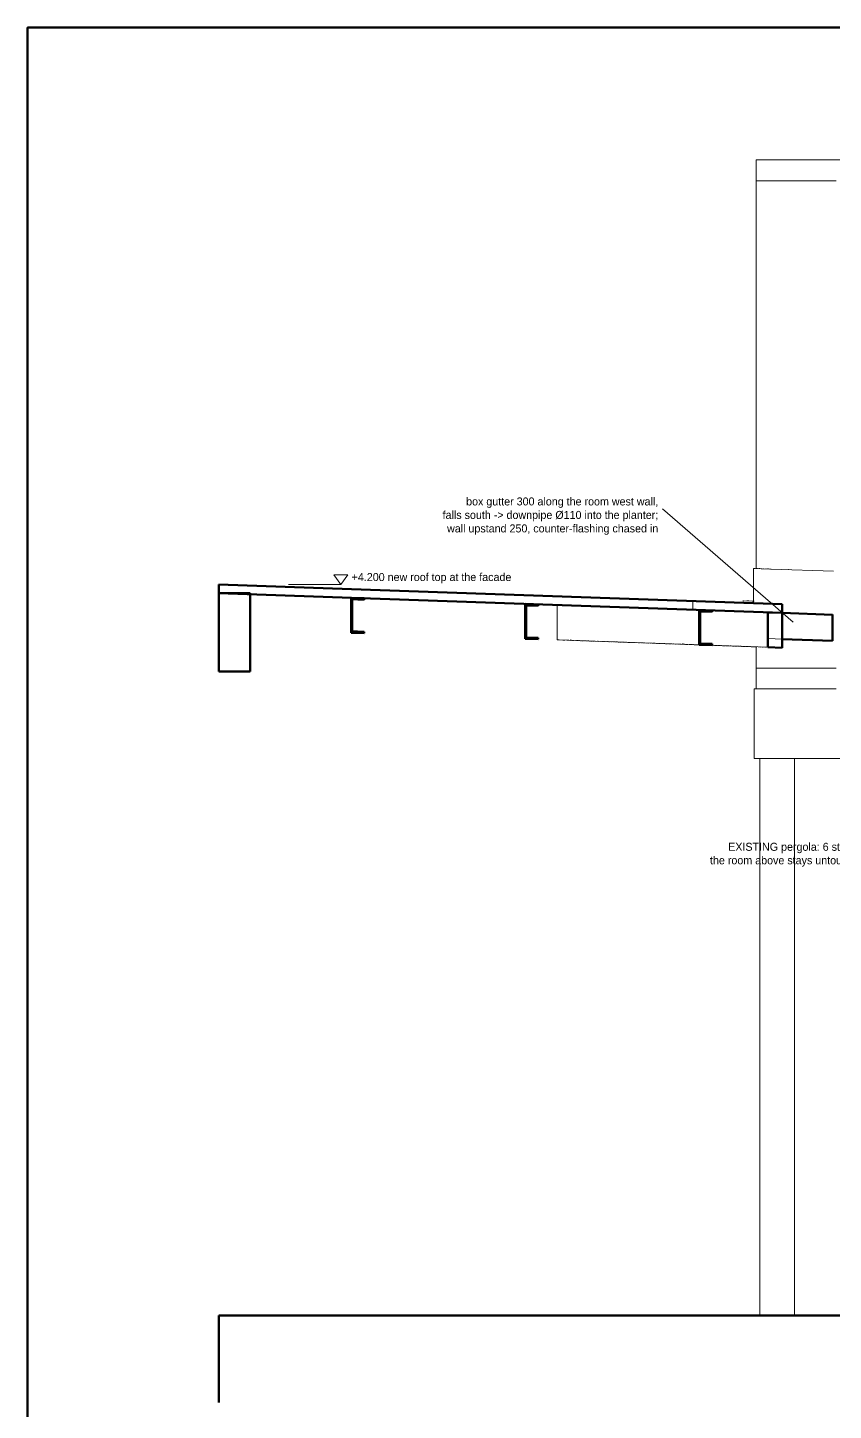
# Model space of a CAD drawing. Header units: metres. Extents: x 10 to 831, y 10 to 584.
# Drawn here: x 10 to 195.3, y 266.2 to 584 of the extents above; entities that cross this region are included whole.
import ezdxf
from ezdxf.enums import TextEntityAlignment as Align

# ---------------------------------------------------------------- set-up
doc = ezdxf.new("R2010")
doc.units = ezdxf.units.M
for name, color, linetype, lineweight in [('CUT', 7, 'Continuous', 50), ('DIM', 1, 'Continuous', 13), ('FRAME', 7, 'Continuous', 50), ('TXT', 7, 'Continuous', 18), ('VIS', 8, 'Continuous', 13)]:
    doc.layers.add(name, color=color, linetype=linetype, lineweight=lineweight)

msp = doc.modelspace()

# ---------------------------------------------------------------- linework, layer by layer
at = {"layer": 'CUT'}
for p, q in [((54, 456), (84.4436, 454.9344)), ((54, 454), (54, 456)), ((84.4436, 454.9344), (183.5204, 451.4668)), ((61.2, 454), (54, 454)), ((54, 454), (54, 436)), ((84.4436, 452.9344), (54, 454)), ((61.2, 436), (61.2, 454)), ((87.4, 452.8308), (84.4, 452.936)), ((84.4, 452.936), (84.4, 452.616)), ((84.64, 452.6076), (84.4, 452.616)), ((84.4, 452.616), (84.4, 445.256)), ((84.4, 452.616), (87.4, 452.5112)), ((183.5204, 449.4668), (84.4436, 452.9344)), ((84.64, 445.2476), (84.64, 452.6076)), ((87.4, 452.5112), (87.4, 452.8308)), ((127.4, 451.4312), (124.4, 451.536)), ((124.4, 451.536), (124.4, 451.216)), ((127.4, 451.1108), (127.4, 451.4312)), ((183.5204, 451.4668), (183.5204, 449.4668)), ((124.64, 451.2076), (124.4, 451.216)), ((124.4, 451.216), (124.4, 443.856)), ((124.4, 451.216), (127.4, 451.1108)), ((124.64, 443.8476), (124.64, 451.2076)), ((167.4, 450.0312), (164.4, 450.136)), ((164.4, 450.136), (164.4, 449.816)), ((164.64, 449.8076), (164.4, 449.816)), ((164.4, 449.816), (164.4, 442.456)), ((164.4, 449.816), (167.4, 449.7112)), ((164.64, 442.4476), (164.64, 449.8076)), ((167.4, 449.7112), (167.4, 450.0312)), ((183.5212, 449.4668), (180.2236, 449.582)), ((180.2236, 449.582), (180.2236, 441.582)), ((183.5212, 449.4668), (195.0632, 449.0628)), ((183.5212, 443.4668), (183.5212, 449.4668)), ((183.5212, 441.4668), (183.5212, 449.4668)), ((195.0632, 449.0628), (195.0632, 443.0628)), ((87.4, 445.1512), (84.4, 445.256)), ((84.4, 445.256), (84.4, 444.936)), ((84.4, 445.256), (84.64, 445.2476)), ((87.4, 444.8308), (87.4, 445.1512)), ((84.4, 444.936), (87.4, 444.8308)), ((127.4, 443.7508), (124.4, 443.856)), ((124.4, 443.856), (124.4, 443.536)), ((124.4, 443.856), (124.64, 443.8476)), ((124.4, 443.536), (127.4, 443.4312)), ((127.4, 443.4312), (127.4, 443.7508)), ((167.4, 442.3512), (164.4, 442.456)), ((164.4, 442.456), (164.4, 442.136)), ((164.4, 442.456), (164.64, 442.4476)), ((164.4, 442.136), (167.4, 442.0308)), ((167.4, 442.0308), (167.4, 442.3512)), ((195.0632, 443.0628), (183.5212, 443.4668)), ((180.2236, 441.582), (183.5212, 441.4668)), ((54, 436), (61.2, 436)), ((73.6964, 288), (54, 288)), ((54, 288), (54, 268)), ((382.6404, 288), (73.6964, 288))]:
    msp.add_line(p, q, dxfattribs=at)
at = {"layer": 'DIM'}
msp.add_line((70, 456), (82, 456), dxfattribs=at)
msp.add_lwpolyline([(80.4, 458.2), (83.6, 458.2), (82, 456), (80.4, 458.2)], dxfattribs=at)
at = {"layer": 'FRAME'}
msp.add_lwpolyline([(10, 10), (831, 10), (831, 584), (10, 584), (10, 10)], close=True, dxfattribs=at)
at = {"layer": 'TXT'}
msp.add_line((186, 447.38), (156, 473.38), dxfattribs=at)
at = {"layer": 'VIS'}
for p, q in [((410.44, 553.6), (177.52, 553.6)), ((177.52, 548.8), (177.52, 553.6)), ((177.52, 553.6), (195.8876, 553.6)), ((177.52, 548.8), (177.66, 548.8)), ((177.52, 459.84), (177.52, 548.8)), ((177.52, 548.8), (177.52, 459.68)), ((195.8876, 548.8), (177.52, 548.8)), ((177.52, 548.8), (177.6752, 548.8)), ((177.52, 548.8), (195.8876, 548.8)), ((176.9376, 459.6972), (177.2288, 459.6868)), ((180.8824, 459.5592), (176.9376, 459.6972)), ((176.9376, 451.9552), (176.9376, 459.6972)), ((177.3752, 459.682), (177.5304, 459.6764)), ((177.5976, 459.674), (177.6364, 459.6728)), ((177.7524, 459.6688), (177.7912, 459.6672)), ((178.14, 459.6552), (178.1788, 459.6536)), ((178.2952, 459.6496), (178.3336, 459.6484)), ((178.6824, 459.636), (178.7212, 459.6348)), ((178.8376, 459.6308), (178.8764, 459.6292)), ((179.2252, 459.6172), (179.2636, 459.6156)), ((179.7676, 459.598), (179.8064, 459.5968)), ((180.1548, 459.5844), (180.1936, 459.5832)), ((180.31, 459.5792), (180.3488, 459.5776)), ((180.6976, 459.5656), (180.7364, 459.5644)), ((195.2692, 459.0556), (180.9984, 459.5552)), ((181.24, 459.5468), (181.2788, 459.5452)), ((181.7824, 459.5276), (181.8212, 459.5264)), ((182.3248, 459.5088), (182.3636, 459.5072)), ((182.8676, 459.4896), (182.9064, 459.4884)), ((184.8824, 459.4192), (184.9212, 459.4176)), ((54, 456), (54, 456)), ((54, 456), (54, 456)), ((54, 456), (65.6876, 455.5908)), ((54, 454), (54, 456)), ((54, 456), (84.4436, 454.9344)), ((54, 456), (54, 454)), ((66.168, 455.574), (72.4124, 455.3556)), ((72.8924, 455.3388), (77.5356, 455.1764)), ((78.016, 455.1596), (79.1368, 455.1204)), ((79.6172, 455.1036), (82.6592, 454.9968)), ((83.1396, 454.98), (84.26, 454.9408)), ((84.4436, 454.9344), (93.5984, 454.614)), ((183.5204, 451.4668), (84.4436, 454.9344)), ((84.7404, 454.924), (85.8612, 454.8848)), ((86.3416, 454.868), (87.7824, 454.8176)), ((88.2628, 454.8008), (89.3836, 454.7616)), ((89.864, 454.7448), (90.9848, 454.7056)), ((91.4648, 454.6888), (92.5856, 454.6496)), ((93.066, 454.6328), (94.5072, 454.5824)), ((93.9292, 454.6024), (94.7012, 454.5756)), ((94.9872, 454.5656), (96.108, 454.5264)), ((95.032, 454.564), (103.9664, 454.2512)), ((96.5884, 454.5096), (97.7092, 454.47)), ((54, 454), (54, 454)), ((61.2, 454), (54, 454)), ((54, 436), (54, 454)), ((58.8032, 453.832), (54, 454)), ((54, 454), (54, 454)), ((84.4436, 452.9344), (54, 454)), ((54, 436), (54, 453.8392)), ((60.4044, 453.776), (59.2836, 453.8152)), ((65.5276, 453.5964), (60.8844, 453.7592)), ((61.2, 454), (61.2, 454)), ((61.2, 436), (61.2, 454)), ((61.2, 436), (61.2, 453.8392)), ((72.252, 453.3612), (66.008, 453.5796)), ((73.8532, 453.3052), (72.7324, 453.3444)), ((77.3756, 453.182), (74.3336, 453.2884)), ((78.9768, 453.126), (77.856, 453.1652)), ((80.5776, 453.0696), (79.4568, 453.1092)), ((82.4992, 453.0024), (81.058, 453.0528)), ((84.1, 452.9464), (82.9792, 452.9856)), ((86.4, 452.866), (84.4, 452.936)), ((84.4, 452.616), (84.4, 452.936)), ((84.4, 452.936), (84.4, 452.936)), ((87.4, 452.8308), (84.4, 452.936)), ((84.4, 452.616), (84.4, 452.936)), ((84.4, 452.616), (84.4, 452.616)), ((84.4, 452.616), (87.4, 452.5112)), ((84.64, 452.6076), (84.4, 452.616)), ((84.4, 445.256), (84.4, 452.616)), ((84.4, 452.616), (84.4, 452.616)), ((84.64, 452.6076), (84.4, 452.616)), ((84.4, 445.256), (84.4, 452.616)), ((87.4, 452.5112), (84.4, 452.616)), ((84.4436, 452.9344), (93.5984, 452.614)), ((183.5204, 449.4668), (84.4436, 452.9344)), ((85.7012, 452.8904), (84.5804, 452.9296)), ((84.64, 452.6076), (84.64, 452.6076)), ((84.64, 445.2476), (84.64, 452.6076)), ((84.64, 445.2476), (84.64, 452.6076)), ((87.6224, 452.8232), (86.1816, 452.8736)), ((87.4, 452.8308), (86.9, 452.8484)), ((87.4, 452.8308), (87.4, 452.8308)), ((87.4, 452.5112), (87.4, 452.8308)), ((87.4, 452.5112), (87.4, 452.8308)), ((87.4, 452.5112), (87.4, 452.5112)), ((89.2236, 452.7672), (88.1028, 452.8064)), ((90.8244, 452.7112), (89.704, 452.7504)), ((94.3468, 452.588), (91.3048, 452.6944)), ((93.9292, 452.6024), (94.7012, 452.5756)), ((95.948, 452.532), (94.8272, 452.5712)), ((95.032, 452.564), (103.9664, 452.2512)), ((97.5492, 452.4756), (96.4284, 452.5152)), ((99.15, 452.4196), (98.0292, 452.4588)), ((98.1896, 454.4532), (99.6304, 454.4028)), ((101.0712, 452.3524), (99.9508, 452.3916)), ((100.1108, 454.386), (101.2316, 454.3468)), ((102.6724, 452.2964), (101.5516, 452.3356)), ((101.712, 454.33), (102.8324, 454.2908)), ((104.2736, 452.2404), (103.1528, 452.2796)), ((103.3128, 454.274), (104.4336, 454.2348)), ((104.2972, 454.2396), (112.1284, 453.9656)), ((104.2972, 452.2396), (112.1284, 451.9656)), ((106.1948, 452.1732), (104.754, 452.2236)), ((104.914, 454.218), (106.3548, 454.1676)), ((107.796, 452.1172), (106.6752, 452.1564)), ((106.8352, 454.1508), (107.956, 454.1116)), ((109.3968, 452.0612), (108.276, 452.1004)), ((108.4364, 454.0948), (109.5572, 454.0556)), ((111.3184, 451.994), (109.8772, 452.0444)), ((110.0372, 454.0388), (111.158, 453.9996)), ((112.9192, 451.938), (111.7984, 451.9772)), ((111.9588, 453.9716), (113.0792, 453.9324)), ((112.4592, 453.954), (113.2312, 453.9268)), ((112.4592, 451.954), (113.2312, 451.9268)), ((114.5204, 451.8816), (113.3996, 451.9212)), ((113.5596, 453.9156), (114.6804, 453.876)), ((113.5624, 453.9152), (122.4964, 453.6028)), ((113.5624, 451.9152), (122.4964, 451.6028)), ((116.1216, 451.8256), (115.0008, 451.8648)), ((115.1608, 453.8592), (116.2816, 453.82)), ((117.7224, 451.7696), (116.922, 451.7976)), ((117.082, 453.792), (118.2028, 453.7528)), ((119.6436, 451.7024), (118.5232, 451.7416)), ((118.6832, 453.736), (119.804, 453.6968)), ((121.2448, 451.6464), (120.124, 451.6856)), ((120.2844, 453.68), (121.4048, 453.6408)), ((122.846, 451.5904), (122.0452, 451.6184)), ((122.2056, 453.6128), (123.006, 453.5848)), ((122.8272, 453.5912), (124.7024, 453.5256)), ((122.8272, 451.5912), (124.7024, 451.5256)), ((124.7672, 451.5232), (123.6464, 451.5624)), ((123.8064, 453.5568), (124.9272, 453.5176)), ((124.4, 451.536), (124.4, 451.536)), ((127.4, 451.4312), (124.4, 451.536)), ((124.4, 451.216), (124.4, 451.536)), ((124.4, 451.216), (124.4, 451.376)), ((125.0332, 453.514), (130.6584, 453.3168)), ((125.0332, 451.514), (130.6584, 451.3168)), ((126.3684, 451.4672), (125.2476, 451.5064)), ((125.4076, 453.5008), (126.5284, 453.4616)), ((127.0088, 453.4448), (128.1296, 453.4056)), ((127.9692, 451.4112), (127.1688, 451.4392)), ((127.4, 451.4312), (127.4, 451.4312)), ((127.4, 451.1108), (127.4, 451.4312)), ((129.8904, 451.344), (128.77, 451.3832)), ((128.93, 453.3776), (129.7304, 453.3496)), ((131.4916, 451.2876), (130.3708, 451.3272)), ((130.5312, 453.3216), (131.6516, 453.282)), ((130.9896, 453.3052), (131.7616, 453.2784)), ((130.9896, 451.3052), (131.7616, 451.2784)), ((132.0924, 453.2668), (132.8644, 453.2396)), ((132.132, 453.2652), (133.2528, 453.226)), ((133.1952, 453.228), (133.9676, 453.2012)), ((134.0532, 453.198), (134.854, 453.17)), ((134.2984, 453.1896), (141.0264, 452.954)), ((135.6544, 453.142), (136.7752, 453.1028)), ((137.2556, 453.086), (138.3764, 453.0468)), ((139.1768, 453.0188), (139.9772, 452.9908)), ((140.778, 452.9628), (141.5784, 452.9348)), ((141.3576, 452.9424), (142.1296, 452.9156)), ((142.3788, 452.9068), (143.4996, 452.8676)), ((142.4604, 452.904), (143.2324, 452.8768)), ((143.5636, 452.8652), (149.1888, 452.6684)), ((143.98, 452.8508), (145.1008, 452.8116)), ((145.9012, 452.7836), (146.702, 452.7556)), ((147.5024, 452.7276), (148.3028, 452.6992)), ((149.1036, 452.6712), (150.224, 452.632)), ((149.5196, 452.6568), (150.2916, 452.6296)), ((150.6224, 452.6184), (151.3948, 452.5912)), ((151.0248, 452.604), (151.8252, 452.576)), ((151.7256, 452.5796), (152.4976, 452.5524)), ((152.6256, 452.548), (153.4264, 452.52)), ((152.8284, 452.5408), (159.5568, 452.3056)), ((154.2268, 452.492), (155.3476, 452.4528)), ((155.828, 452.436), (156.9488, 452.3968)), ((157.7492, 452.3688), (158.5496, 452.3408)), ((159.3504, 452.3128), (160.1508, 452.2848)), ((159.8876, 452.294), (160.6596, 452.2668)), ((160.9512, 452.2568), (162.072, 452.2176)), ((160.9908, 452.2552), (161.7628, 452.2284)), ((162.0936, 452.2168), (162.976, 452.186)), ((162.8724, 452.1896), (163.3528, 452.1728)), ((162.976, 450.5192), (162.976, 452.186)), ((162.976, 452.186), (163.0924, 452.1816)), ((163.2084, 452.1776), (163.2472, 452.1764)), ((163.3636, 452.1724), (164.8752, 452.1192)), ((163.9076, 452.1532), (163.7524, 452.1588)), ((164.4736, 452.1336), (165.274, 452.1056)), ((164.9916, 452.1152), (165.0304, 452.114)), ((165.15, 452.1096), (164.9948, 452.1152)), ((165.1468, 452.11), (166.8136, 452.0516)), ((166.0748, 452.0772), (166.8752, 452.0492)), ((166.392, 452.0664), (166.2368, 452.0716)), ((166.93, 452.0476), (166.9684, 452.046)), ((167.0848, 452.042), (168.5968, 451.9892)), ((167.9448, 452.012), (167.4792, 452.0284)), ((167.996, 452.01), (168.4764, 451.9932)), ((168.7128, 451.9852), (168.7516, 451.9836)), ((169.1872, 451.9684), (168.7212, 451.9848)), ((168.868, 451.9796), (170.3796, 451.9268)), ((169.5972, 451.954), (170.3976, 451.926)), ((170.4296, 451.9248), (169.9636, 451.9412)), ((170.496, 451.9228), (170.5348, 451.9212)), ((170.6512, 451.9172), (170.69, 451.916)), ((170.806, 451.9116), (172.318, 451.8588)), ((171.198, 451.898), (171.9988, 451.87)), ((171.6716, 451.8816), (171.5164, 451.8868)), ((172.434, 451.8548), (172.4728, 451.8536)), ((172.5892, 451.8492), (174.256, 451.7912)), ((173.2244, 451.8272), (172.7588, 451.8436)), ((173.1196, 451.8308), (173.5996, 451.814)), ((174.4668, 451.7836), (174.0008, 451.8)), ((174.3724, 451.7868), (179.7604, 451.5984)), ((176.902, 452.1784), (174.4292, 452.2648)), ((174.4292, 452.2648), (174.5844, 452.2596)), ((174.5836, 451.7796), (174.6224, 451.7784)), ((174.738, 451.774), (174.7768, 451.7728)), ((174.8928, 451.7688), (175.0088, 451.7648)), ((175.1244, 451.7608), (175.1632, 451.7592)), ((175.2792, 451.7552), (175.5496, 451.7456)), ((175.3608, 452.2324), (175.8268, 452.216)), ((175.6656, 451.7416), (176.0904, 451.7268)), ((176.2064, 451.7228), (176.4768, 451.7132)), ((176.5928, 451.7092), (176.9404, 451.6972)), ((176.6032, 452.1888), (177.0688, 452.1724)), ((179.8768, 451.5944), (183.5204, 451.4668)), ((183.5204, 451.4668), (183.5204, 449.4668)), ((124.4, 451.216), (124.4, 451.216)), ((124.4, 451.216), (127.4, 451.1108)), ((124.64, 451.2076), (124.4, 451.216)), ((124.4, 443.856), (124.4, 451.216)), ((124.4, 451.216), (124.4, 451.216)), ((124.64, 451.2076), (124.4, 451.216)), ((124.4, 443.856), (124.4, 451.216)), ((127.4, 451.1108), (124.4, 451.216)), ((124.64, 451.2076), (124.64, 451.2076)), ((124.64, 443.8476), (124.64, 451.2076)), ((124.64, 443.8476), (124.64, 451.2076)), ((127.4, 451.1108), (127.4, 451.2708)), ((127.4, 451.1108), (127.4, 451.1108)), ((131.788, 443.2776), (131.788, 451.2776)), ((131.788, 451.2776), (132.5232, 451.2516)), ((132.0924, 451.2668), (132.8644, 451.2396)), ((132.4092, 451.2556), (132.254, 451.2612)), ((132.7724, 451.2428), (132.6124, 451.2484)), ((132.8712, 451.2396), (134.612, 451.1784)), ((133.3408, 451.2232), (133.1852, 451.2284)), ((133.1952, 451.228), (133.9676, 451.2012)), ((134.3736, 451.1868), (134.2136, 451.1924)), ((134.2984, 451.1896), (141.0264, 450.954)), ((134.8828, 451.1692), (136.624, 451.108)), ((136.2948, 451.1196), (135.8144, 451.1364)), ((136.8948, 451.0988), (138.7128, 451.0352)), ((137.896, 451.0636), (137.4156, 451.0804)), ((138.9064, 451.0284), (140.7248, 450.9648)), ((139.4972, 451.0076), (139.3368, 451.0132)), ((140.918, 450.958), (142.8136, 450.8916)), ((141.4184, 450.9404), (140.938, 450.9572)), ((141.3576, 450.9424), (142.1296, 450.9156)), ((142.4604, 450.904), (143.2324, 450.8768)), ((143.0192, 450.8844), (142.8592, 450.89)), ((142.9296, 450.8876), (144.8256, 450.8212)), ((143.5636, 450.8652), (149.1888, 450.6684)), ((144.6204, 450.8284), (144.4604, 450.834)), ((144.9416, 450.8172), (153.9556, 450.5016)), ((146.5416, 450.7612), (146.0612, 450.778)), ((148.1428, 450.7052), (147.6624, 450.722)), ((149.5196, 450.6568), (150.2916, 450.6296)), ((149.744, 450.6488), (149.5836, 450.6544)), ((150.6224, 450.6184), (151.3948, 450.5912)), ((151.3448, 450.5928), (151.1848, 450.5984)), ((151.7256, 450.5796), (152.4976, 450.5524)), ((153.266, 450.5256), (152.786, 450.5424)), ((152.8284, 450.5408), (159.5568, 450.3056)), ((154.0716, 450.4976), (158.9848, 450.3256)), ((154.8672, 450.4696), (154.7072, 450.4752)), ((156.4684, 450.4136), (156.3084, 450.4192)), ((158.3896, 450.3464), (157.9092, 450.3632)), ((159.1008, 450.3216), (176.1616, 449.7244)), ((159.9908, 450.2904), (159.8304, 450.296)), ((159.8876, 450.294), (160.4392, 450.2748)), ((161.5916, 450.2344), (161.4316, 450.24)), ((164.4, 450.136), (164.4, 450.136)), ((167.4, 450.0312), (164.4, 450.136)), ((164.4, 449.816), (164.4, 450.136)), ((164.4, 449.816), (164.4, 449.816)), ((164.4, 449.816), (164.4, 449.816)), ((164.64, 449.8076), (164.4, 449.816)), ((164.4, 442.456), (164.4, 449.816)), ((167.4, 449.7112), (164.4, 449.816)), ((164.64, 449.8076), (164.64, 449.8076)), ((164.64, 442.4476), (164.64, 449.8076)), ((166.7264, 450.0544), (166.6104, 450.0588)), ((167.4, 450.0312), (167.4, 450.0312)), ((167.4, 449.7112), (167.4, 450.0312)), ((167.4, 449.7112), (167.4, 449.7112)), ((168.5068, 449.9924), (168.3904, 449.9964)), ((176.2776, 449.7204), (180.2236, 449.582)), ((183.5212, 449.4668), (180.2236, 449.582)), ((180.2236, 441.582), (180.2236, 449.582)), ((180.3416, 449.578), (180.3032, 449.5792)), ((180.5064, 449.5724), (180.3904, 449.5764)), ((180.4968, 449.5728), (180.458, 449.574)), ((180.652, 449.5672), (180.6132, 449.5684)), ((180.7384, 449.564), (180.6224, 449.5684)), ((180.8068, 449.5616), (180.768, 449.5632)), ((181.664, 449.5316), (180.8512, 449.5604)), ((180.962, 449.5564), (180.9232, 449.5576)), ((181.0476, 449.5532), (180.9316, 449.5572)), ((181.1944, 449.548), (181.156, 449.5496)), ((181.3568, 449.5424), (181.2408, 449.5464)), ((181.3496, 449.5428), (181.3108, 449.544)), ((181.5048, 449.5372), (181.466, 449.5388)), ((181.666, 449.5316), (181.55, 449.5356)), ((181.6596, 449.532), (181.6208, 449.5332)), ((181.8148, 449.5264), (181.776, 449.528)), ((181.9752, 449.5208), (181.782, 449.5276)), ((181.97, 449.5212), (181.9312, 449.5224)), ((182.9776, 449.4856), (182.086, 449.5168)), ((182.2844, 449.51), (182.0912, 449.5168)), ((183.5212, 449.4668), (182.2444, 449.5116)), ((183.5212, 449.4668), (182.4004, 449.506)), ((183.1328, 449.4804), (183.094, 449.4816)), ((183.5204, 449.4668), (183.2492, 449.4764)), ((183.5212, 449.4668), (195.0632, 449.0628)), ((183.5212, 449.4668), (183.5212, 443.4668)), ((183.5212, 441.4668), (183.5212, 449.4668)), ((183.546, 449.466), (183.5844, 449.4644)), ((183.5896, 449.4644), (183.6284, 449.4632)), ((183.7004, 449.4604), (183.8164, 449.4564)), ((184.0096, 449.4496), (184.0484, 449.4484)), ((184.1312, 449.4456), (184.2472, 449.4412)), ((184.2416, 449.4416), (184.28, 449.44)), ((184.4732, 449.4336), (184.5892, 449.4292)), ((184.6724, 449.4264), (184.7884, 449.4224)), ((184.7052, 449.4252), (184.8212, 449.4212)), ((184.9372, 449.4172), (185.0532, 449.4132)), ((185.1692, 449.4092), (185.2848, 449.4052)), ((185.2912, 449.4048), (185.4072, 449.4008)), ((185.4008, 449.4008), (185.5168, 449.3968)), ((185.6328, 449.3928), (185.7488, 449.3888)), ((185.8328, 449.386), (186.026, 449.3792)), ((185.942, 449.382), (186.058, 449.378)), ((186.174, 449.374), (186.29, 449.37)), ((186.406, 449.366), (186.5216, 449.3616)), ((186.4516, 449.3644), (186.6448, 449.3576)), ((186.6376, 449.3576), (186.7536, 449.3536)), ((186.8696, 449.3496), (186.9856, 449.3456)), ((186.9928, 449.3452), (187.1864, 449.3384)), ((187.1016, 449.3416), (187.2176, 449.3372)), ((187.3332, 449.3332), (187.7584, 449.3184)), ((187.6116, 449.3236), (187.8052, 449.3168)), ((187.8744, 449.3144), (187.9904, 449.3104)), ((188.1064, 449.3064), (188.2224, 449.3024)), ((188.1532, 449.3048), (188.424, 449.2952)), ((188.3384, 449.298), (188.454, 449.294)), ((188.57, 449.29), (188.686, 449.286)), ((188.6948, 449.2856), (188.9652, 449.2764)), ((188.802, 449.282), (188.918, 449.278)), ((189.034, 449.274), (189.4592, 449.2588)), ((189.3132, 449.264), (189.584, 449.2544)), ((189.5748, 449.2548), (189.6908, 449.2508)), ((189.8068, 449.2468), (189.9228, 449.2428)), ((189.8548, 449.2452), (190.2028, 449.2328)), ((190.0388, 449.2388), (190.1548, 449.2344)), ((190.2708, 449.2304), (191.3916, 449.1912)), ((190.4736, 449.2236), (190.7444, 449.214)), ((191.0152, 449.2044), (191.3632, 449.1924)), ((191.5076, 449.1872), (191.6232, 449.1832)), ((191.5564, 449.1856), (191.982, 449.1708)), ((191.7392, 449.1792), (191.8552, 449.1752)), ((191.9712, 449.1712), (193.324, 449.1236)), ((192.1752, 449.164), (192.5232, 449.1516)), ((192.7168, 449.1448), (193.142, 449.13)), ((193.3356, 449.1232), (193.7608, 449.1084)), ((193.44, 449.1196), (195.0632, 449.0628)), ((193.8768, 449.1044), (194.3024, 449.0896)), ((194.4184, 449.0852), (194.9212, 449.0676)), ((195.0372, 449.0636), (195.2692, 449.0556)), ((195.0632, 449.0628), (195.0632, 443.0628)), ((195.1124, 449.0612), (195.0736, 449.0624)), ((195.2676, 449.0556), (195.2288, 449.0568)), ((84.4, 445.256), (84.4, 445.256)), ((84.4, 445.256), (84.64, 445.2476)), ((87.4, 445.1512), (84.4, 445.256)), ((84.4, 444.936), (84.4, 445.256)), ((84.4, 445.256), (84.4, 445.256)), ((87.4, 445.1512), (84.4, 445.256)), ((84.4, 444.936), (84.4, 445.256)), ((84.64, 445.2476), (84.4, 445.256)), ((84.64, 445.2476), (84.64, 445.2476)), ((87.4, 445.1512), (87.4, 445.1512)), ((87.4, 444.8308), (87.4, 445.1512)), ((87.4, 444.8308), (87.4, 445.1512)), ((84.4, 444.936), (84.4, 444.936)), ((84.4, 444.936), (87.4, 444.8308)), ((87.4, 444.8308), (84.4, 444.936)), ((87.4, 444.8308), (87.4, 444.8308)), ((124.4, 443.856), (124.4, 443.856)), ((124.4, 443.856), (124.64, 443.8476)), ((127.4, 443.7508), (124.4, 443.856)), ((124.4, 443.536), (124.4, 443.856)), ((124.4, 443.856), (124.4, 443.856)), ((127.4, 443.7508), (124.4, 443.856)), ((124.4, 443.536), (124.4, 443.856)), ((124.64, 443.8476), (124.4, 443.856)), ((124.4, 443.536), (124.4, 443.536)), ((124.4, 443.536), (127.4, 443.4312)), ((127.4, 443.4312), (124.4, 443.536)), ((124.64, 443.8476), (124.64, 443.8476)), ((127.4, 443.7508), (127.4, 443.7508)), ((127.4, 443.4312), (127.4, 443.7508)), ((127.4, 443.4312), (127.4, 443.7508)), ((127.4, 443.4312), (127.4, 443.4312)), ((158.0176, 442.3592), (131.788, 443.2776)), ((131.788, 443.2776), (132.254, 443.2612)), ((133.03, 443.234), (133.496, 443.2176)), ((133.9616, 443.2012), (134.4276, 443.1852)), ((134.8932, 443.1688), (134.8932, 443.3288)), ((134.8932, 443.1688), (135.0092, 443.1648)), ((135.2024, 443.158), (135.3184, 443.154)), ((135.5116, 443.1472), (135.6276, 443.1432)), ((135.8212, 443.1364), (135.8596, 443.1348)), ((136.0528, 443.128), (136.1688, 443.124)), ((136.362, 443.1172), (136.478, 443.1132)), ((136.6716, 443.1064), (136.7872, 443.1024)), ((136.9032, 443.0984), (137.0192, 443.0944)), ((137.2124, 443.0876), (137.3284, 443.0836)), ((137.522, 443.0768), (137.638, 443.0728)), ((137.8312, 443.066), (137.8696, 443.0644)), ((138.0632, 443.0576), (138.1788, 443.0536)), ((138.3724, 443.0468), (138.4884, 443.0428)), ((138.6816, 443.036), (138.72, 443.0348)), ((138.9136, 443.028), (139.0292, 443.024)), ((139.2228, 443.0172), (139.3388, 443.0132)), ((139.532, 443.0064), (139.648, 443.0024)), ((139.764, 442.9984), (139.8796, 442.994)), ((140.0732, 442.9876), (140.1892, 442.9832)), ((140.3824, 442.9768), (140.4984, 442.9724)), ((140.6916, 442.9656), (140.7304, 442.9644)), ((140.9236, 442.9576), (141.0396, 442.9536)), ((141.2328, 442.9468), (141.3488, 442.9428)), ((141.542, 442.936), (141.5808, 442.9348)), ((141.774, 442.928), (141.89, 442.924)), ((142.0832, 442.9172), (142.1992, 442.9132)), ((142.3924, 442.9064), (142.5084, 442.9024)), ((142.6244, 442.898), (142.7404, 442.894)), ((142.9336, 442.8872), (143.0496, 442.8832)), ((143.2428, 442.8764), (143.3588, 442.8724)), ((143.4748, 442.8684), (143.5908, 442.8644)), ((143.784, 442.8576), (143.9, 442.8536)), ((144.0932, 442.8468), (144.2092, 442.8428)), ((144.3252, 442.8388), (144.4412, 442.8344)), ((144.6344, 442.8276), (144.7504, 442.8236)), ((144.9436, 442.8168), (145.0596, 442.8128)), ((145.2528, 442.806), (145.3688, 442.802)), ((145.4848, 442.798), (145.6008, 442.794)), ((145.794, 442.7872), (145.91, 442.7832)), ((146.1032, 442.7764), (146.2192, 442.7724)), ((146.3352, 442.7684), (146.4512, 442.7644)), ((146.6444, 442.7576), (146.7604, 442.7532)), ((146.9536, 442.7468), (147.0696, 442.7424)), ((147.2628, 442.7356), (147.3016, 442.7344)), ((147.4948, 442.7276), (147.6108, 442.7236)), ((147.804, 442.7168), (147.92, 442.7128)), ((148.1132, 442.706), (148.2292, 442.702)), ((148.3452, 442.698), (148.4612, 442.694)), ((148.6544, 442.6872), (148.7704, 442.6832)), ((148.9636, 442.6764), (149.0796, 442.6724)), ((149.2728, 442.6656), (149.3116, 442.664)), ((149.5048, 442.6572), (149.6208, 442.6532)), ((149.814, 442.6464), (149.93, 442.6424)), ((150.1232, 442.6356), (150.162, 442.6344)), ((150.3552, 442.6276), (150.4712, 442.6236)), ((150.6644, 442.6168), (150.7804, 442.6128)), ((150.974, 442.606), (151.0896, 442.602)), ((151.2056, 442.5976), (151.3216, 442.5936)), ((151.5148, 442.5868), (151.6308, 442.5828)), ((151.8244, 442.576), (151.94, 442.572)), ((152.1336, 442.5652), (152.172, 442.564)), ((152.3652, 442.5572), (152.4812, 442.5532)), ((152.6748, 442.5464), (152.7904, 442.5424)), ((152.984, 442.5356), (153.0224, 442.5344)), ((153.216, 442.5276), (153.3316, 442.5232)), ((153.5252, 442.5168), (153.6412, 442.5124)), ((153.8344, 442.5056), (153.9504, 442.5016)), ((154.0664, 442.4976), (154.182, 442.4936)), ((154.3756, 442.4868), (154.4916, 442.4828)), ((154.6848, 442.476), (154.8008, 442.472)), ((154.994, 442.4652), (155.0324, 442.464)), ((155.226, 442.4572), (155.342, 442.4532)), ((155.5352, 442.4464), (155.6512, 442.4424)), ((155.8444, 442.4356), (155.8832, 442.434)), ((156.0764, 442.4272), (156.1924, 442.4232)), ((156.3856, 442.4164), (156.5016, 442.4124)), ((156.6948, 442.4056), (156.8108, 442.4016)), ((156.9268, 442.3976), (157.0428, 442.3936)), ((157.236, 442.3868), (157.352, 442.3828)), ((157.5452, 442.376), (157.6612, 442.372)), ((157.7772, 442.3676), (157.8932, 442.3636)), ((158.0864, 442.3568), (158.2024, 442.3528)), ((161.9636, 442.2212), (158.1336, 442.3552)), ((158.3956, 442.346), (158.5116, 442.342)), ((158.7048, 442.3352), (158.7436, 442.334)), ((158.9368, 442.3272), (159.0528, 442.3232)), ((159.246, 442.3164), (159.362, 442.3124)), ((159.5552, 442.3056), (159.6712, 442.3016)), ((159.7872, 442.2976), (159.9032, 442.2932)), ((160.0964, 442.2868), (160.2124, 442.2824)), ((160.4056, 442.2756), (160.5216, 442.2716)), ((160.6516, 442.2672), (160.6516, 442.4272)), ((160.7288, 442.2644), (160.6516, 442.2672)), ((160.6516, 442.2672), (161.428, 442.24)), ((160.7148, 442.2648), (160.7536, 442.2636)), ((160.8832, 442.2592), (160.8448, 442.2604)), ((160.9468, 442.2568), (161.0628, 442.2528)), ((161.2696, 442.2456), (160.9992, 442.2552)), ((161.256, 442.246), (161.372, 442.242)), ((161.4244, 442.24), (161.3856, 442.2416)), ((161.7348, 442.2292), (161.4244, 442.24)), ((161.5652, 442.2352), (161.604, 442.234)), ((161.7972, 442.2272), (161.9132, 442.2232)), ((180.2236, 441.582), (162.0796, 442.2172)), ((162.1064, 442.2164), (162.2224, 442.2124)), ((162.2044, 442.2128), (162.67, 442.1964)), ((162.4156, 442.2056), (162.5316, 442.2012)), ((162.6476, 442.1972), (162.7636, 442.1932)), ((163.2876, 442.1748), (162.8216, 442.1912)), ((162.9568, 442.1864), (163.0728, 442.1824)), ((163.266, 442.1756), (163.382, 442.1716)), ((163.4464, 442.1692), (163.9124, 442.1532)), ((163.5752, 442.1648), (163.614, 442.1636)), ((163.8072, 442.1568), (163.9232, 442.1528)), ((164.53, 442.1316), (164.064, 442.1476)), ((164.1164, 442.146), (164.2324, 442.142)), ((164.4, 442.456), (164.4, 442.456)), ((164.4, 442.456), (164.4, 442.456)), ((167.4, 442.3512), (164.4, 442.456)), ((164.4, 442.136), (164.4, 442.456)), ((164.64, 442.4476), (164.4, 442.456)), ((164.4, 442.136), (164.4, 442.296)), ((164.4, 442.136), (164.4, 442.136)), ((164.4, 442.136), (164.5668, 442.13)), ((167.4, 442.0308), (164.4, 442.136)), ((164.4256, 442.1352), (164.4644, 442.1336)), ((164.64, 442.4476), (164.64, 442.4476)), ((164.6576, 442.1268), (164.7736, 442.1228)), ((165.0668, 442.1128), (164.9, 442.1184)), ((164.9668, 442.116), (165.0828, 442.112)), ((164.9992, 442.1152), (165.1548, 442.1096)), ((165.0668, 442.1128), (165.2332, 442.1068)), ((165.0668, 442.1128), (165.2332, 442.1068)), ((165.276, 442.1052), (165.392, 442.1012)), ((165.772, 442.088), (165.3064, 442.1044)), ((165.508, 442.0972), (165.624, 442.0932)), ((165.8172, 442.0864), (165.9332, 442.0824)), ((166.0668, 442.0776), (165.9, 442.0836)), ((166.0668, 442.0776), (166.2332, 442.072)), ((166.0668, 442.0776), (166.2332, 442.072)), ((166.1268, 442.0756), (166.2424, 442.0716)), ((166.2416, 442.0716), (166.3968, 442.066)), ((166.3584, 442.0676), (166.4744, 442.0632)), ((167.0144, 442.0444), (166.5484, 442.0608)), ((166.6676, 442.0568), (166.7836, 442.0524)), ((167.0668, 442.0428), (166.9, 442.0484)), ((166.9772, 442.0456), (167.0928, 442.0416)), ((167.0668, 442.0428), (167.2332, 442.0368)), ((167.0668, 442.0428), (167.2332, 442.0368)), ((167.2864, 442.0348), (167.3248, 442.0336)), ((167.4, 442.3512), (167.4, 442.3512)), ((167.4, 442.0308), (167.4, 442.3512)), ((167.4, 442.0308), (167.4, 442.0308)), ((167.484, 442.028), (167.6392, 442.0228)), ((167.518, 442.0268), (167.634, 442.0228)), ((167.8276, 442.016), (167.9432, 442.012)), ((168.5672, 441.99), (168.1012, 442.0064)), ((168.1368, 442.0052), (168.2528, 442.0012)), ((168.3688, 441.9972), (168.4844, 441.9932)), ((168.678, 441.9864), (168.794, 441.9824)), ((168.726, 441.9844), (169.192, 441.9684)), ((168.9872, 441.9756), (169.1032, 441.9712)), ((169.2192, 441.9672), (169.3348, 441.9632)), ((169.8092, 441.9468), (169.3436, 441.9628)), ((169.5284, 441.9564), (169.6444, 441.9524)), ((169.8376, 441.9456), (169.9536, 441.9416)), ((169.9684, 441.9412), (170.434, 441.9248)), ((170.0696, 441.9376), (170.1852, 441.9336)), ((170.3788, 441.9268), (170.4948, 441.9228)), ((171.0516, 441.9032), (170.5856, 441.9196)), ((170.688, 441.916), (170.804, 441.912)), ((170.9972, 441.9052), (171.1132, 441.9012)), ((171.2292, 441.8968), (171.3452, 441.8928)), ((171.5212, 441.8868), (171.6764, 441.8812)), ((171.5384, 441.886), (171.6544, 441.882)), ((172.294, 441.8596), (171.828, 441.876)), ((171.8476, 441.8752), (171.9636, 441.8712)), ((172.1568, 441.8644), (172.1956, 441.8632)), ((172.3888, 441.8564), (172.5048, 441.8524)), ((172.698, 441.8456), (172.814, 441.8416)), ((172.7632, 441.8432), (172.9188, 441.838)), ((173.0072, 441.8348), (173.046, 441.8332)), ((173.2392, 441.8268), (173.3552, 441.8224)), ((173.536, 441.8164), (173.3808, 441.8216)), ((173.5484, 441.816), (173.6644, 441.8116)), ((173.8576, 441.8048), (173.9736, 441.8008)), ((174.0056, 441.7996), (174.1608, 441.7944)), ((174.0896, 441.7968), (174.2056, 441.7928)), ((174.3988, 441.786), (174.5148, 441.782)), ((174.7784, 441.7728), (174.6232, 441.778)), ((174.708, 441.7752), (174.824, 441.7712)), ((174.94, 441.7672), (175.056, 441.7632)), ((180.2708, 443.5804), (183.5212, 443.4668)), ((183.546, 443.466), (183.5072, 443.4672)), ((195.0632, 443.0628), (183.5212, 443.4668)), ((183.7776, 443.4576), (183.6616, 443.462)), ((184.0096, 443.4496), (183.9708, 443.4512)), ((184.2416, 443.4416), (184.2028, 443.4428)), ((184.5508, 443.4308), (184.4348, 443.4348)), ((184.7824, 443.4228), (184.6668, 443.4268)), ((185.0144, 443.4144), (184.8984, 443.4184)), ((185.2464, 443.4064), (185.1304, 443.4104)), ((185.4784, 443.3984), (185.3624, 443.4024)), ((185.71, 443.39), (185.594, 443.394)), ((186.0192, 443.3792), (185.9032, 443.3832)), ((186.2512, 443.3712), (186.1352, 443.3752)), ((186.4832, 443.3632), (186.3672, 443.3672)), ((186.7148, 443.3548), (186.5992, 443.3592)), ((186.9468, 443.3468), (186.8308, 443.3508)), ((187.1788, 443.3388), (187.0628, 443.3428)), ((187.72, 443.32), (187.2948, 443.3348)), ((187.9516, 443.3116), (187.8356, 443.3156)), ((188.1836, 443.3036), (188.0676, 443.3076)), ((188.4156, 443.2956), (188.2996, 443.2996)), ((188.6476, 443.2872), (188.5316, 443.2912)), ((188.8792, 443.2792), (188.7632, 443.2832)), ((189.4204, 443.2604), (188.9952, 443.2752)), ((189.6524, 443.252), (189.5364, 443.2564)), ((189.884, 443.244), (189.7684, 443.248)), ((190.116, 443.236), (190, 443.24)), ((191.3528, 443.1928), (190.232, 443.232)), ((191.5848, 443.1844), (191.4688, 443.1884)), ((191.8164, 443.1764), (191.7008, 443.1804)), ((193.2852, 443.1252), (191.9324, 443.1724)), ((195.0632, 443.0628), (193.4012, 443.1208)), ((175.248, 441.7564), (175.7136, 441.74)), ((175.2492, 441.7564), (175.3652, 441.7524)), ((175.5584, 441.7456), (175.6744, 441.7412)), ((176.3312, 441.7184), (175.8652, 441.7348)), ((175.8676, 441.7348), (175.9064, 441.7332)), ((176.0996, 441.7264), (176.2156, 441.7224)), ((176.4088, 441.7156), (176.5248, 441.7116)), ((176.49, 441.7128), (176.956, 441.6964)), ((176.718, 441.7048), (176.834, 441.7008)), ((176.95, 441.6968), (177.066, 441.6928)), ((177.2628, 441.6856), (177.1076, 441.6912)), ((177.2592, 441.686), (177.3752, 441.682)), ((177.52, 436.8), (177.52, 441.76)), ((177.52, 441.6), (177.52, 436.8)), ((177.5684, 441.6752), (177.6844, 441.6712)), ((177.8776, 441.6644), (177.9164, 441.6628)), ((178.1096, 441.656), (178.2256, 441.652)), ((178.4188, 441.6452), (178.5348, 441.6412)), ((178.728, 441.6344), (178.7668, 441.6332)), ((178.96, 441.6264), (179.076, 441.6224)), ((179.2692, 441.6156), (179.3852, 441.6116)), ((179.5784, 441.6048), (179.6944, 441.6008)), ((179.8104, 441.5968), (179.9264, 441.5924)), ((180.1196, 441.586), (180.2356, 441.5816)), ((180.2236, 441.582), (183.5212, 441.4668)), ((180.4288, 441.5748), (180.5448, 441.5708)), ((180.6608, 441.5668), (180.7768, 441.5628)), ((180.97, 441.556), (181.086, 441.552)), ((181.2796, 441.5452), (181.3952, 441.5412)), ((181.5888, 441.5344), (181.7048, 441.5304)), ((181.8204, 441.5264), (182.014, 441.5196)), ((182.13, 441.5156), (182.3232, 441.5088)), ((182.4392, 441.5048), (183.5212, 441.4668)), ((54, 436), (54, 436)), ((54, 436), (61.2, 436)), ((61.2, 436), (54, 436)), ((61.2, 436), (61.2, 436)), ((177.52, 432), (177.52, 436.8)), ((177.52, 436.8), (177.6752, 436.8)), ((177.52, 436.8), (177.66, 436.8)), ((195.8876, 436.8), (177.52, 436.8)), ((177.52, 436.8), (195.8876, 436.8)), ((177.4972, 432), (177.0332, 432)), ((177.0332, 432), (177.5184, 432)), ((177.0332, 416), (177.0332, 432)), ((195.8876, 432), (177.52, 432)), ((177.52, 432), (177.6752, 432)), ((177.0332, 416), (196.9128, 416)), ((178.36, 416), (178.36, 416)), ((178.36, 416), (180.12, 416)), ((178.36, 416), (178.36, 288)), ((186.36, 288), (186.36, 415.84)), ((186.36, 288), (186.36, 415.84)), ((54, 288), (54, 288)), ((54, 288), (178.2072, 288)), ((54, 268), (54, 288)), ((178.0468, 288), (54, 288)), ((54, 288), (54, 288)), ((54, 288), (54, 268)), ((54, 288), (73.6964, 288)), ((54, 288), (54, 268)), ((382.6404, 288), (73.6964, 288)), ((178.36, 288), (178.36, 288)), ((186.36, 288), (178.36, 288)), ((221.96, 288), (186.2204, 288)), ((186.36, 288), (186.36, 288)), ((186.3808, 288), (221.96, 288))]:
    msp.add_line(p, q, dxfattribs=at)

# ---------------------------------------------------------------- texts
at = {"layer": 'DIM'}
msp.add_text('+4.200 new roof top at the facade', height=1.84, dxfattribs=at).set_placement((84.5, 456.8))
at = {"layer": 'TXT'}
for s, p in [('box gutter 300 along the room west wall,', (155, 474.18)), ('falls south -> downpipe Ø110 into the planter;', (155, 471.08)), ('wall upstand 250, counter-flashing chased in', (155, 467.98)), ('EXISTING pergola: 6 steel posts 200 x 200 + beams;', (229, 394.8)), ('the room above stays untouched (own roof, no new load)', (229, 391.7))]:
    msp.add_text(s, height=1.84, dxfattribs=at).set_placement(p, align=Align.RIGHT)

doc.saveas('drawing.dxf')
